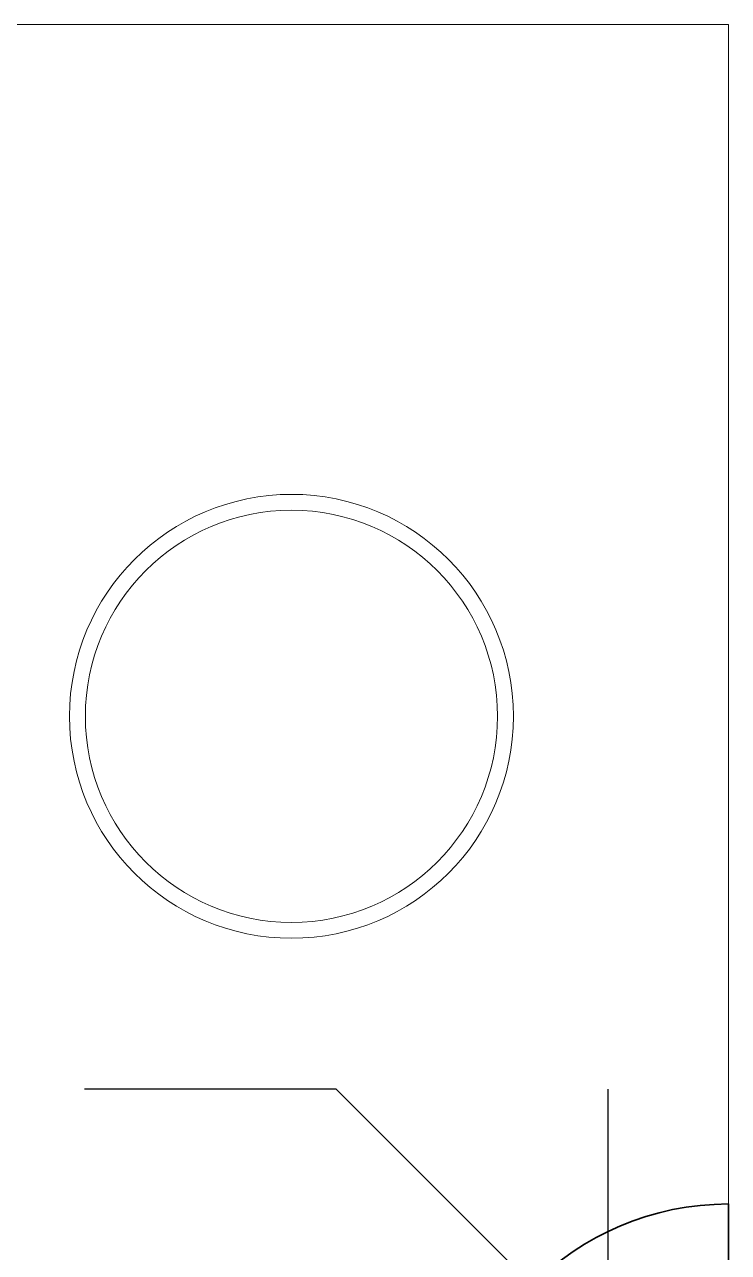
# Model space of a CAD drawing. Header units: inches. Extents: x -12418 to 57169, y -29325 to 19878.
# Drawn here: x 35506 to 35950, y -11092 to -10317 of the extents above; entities that cross this region are included whole.
import ezdxf
from ezdxf.enums import TextEntityAlignment as Align

# ---------------------------------------------------------------- set-up
doc = ezdxf.new("R2010")
doc.units = ezdxf.units.IN
doc.header["$LTSCALE"] = 25
doc.header["$MEASUREMENT"] = 0
doc.linetypes.add('DASHDOT', pattern=[25.4, 12.7, -6.35, 0, -6.35])
doc.linetypes.add('HIDDEN', pattern=[9.525, 6.35, -3.175])
doc.layers.get('0').update_dxf_attribs({"color": 8})
doc.layers.get('Defpoints').update_dxf_attribs({"color": 8})
for name, color, linetype, lineweight in [('00-Ground Floor$0$LOADING', 253, 'Continuous', 5), ('00-Ground Floor$0$Walls', 251, 'Continuous', 5), ('E-LITE-CLNG-CNDT', 6, 'DASHDOT', 35), ('E-LITE-EXIT-NUMB', 6, 'Continuous', 25), ('E-POWR-FLOR-CNDT', 6, 'HIDDEN', 25), ('E-POWR-WALL', 4, 'Continuous', 35)]:
    doc.layers.add(name, color=color, linetype=linetype, lineweight=lineweight)
doc.styles.add('DC_Simplex', font='SIMPLEX.shx', dxfattribs={"width": 0.7})

# ---------------------------------------------------------------- blocks, each defined once
blk = doc.blocks.new('00-Ground Floor$0$WM00001-P')
at = {"layer": '00-Ground Floor$0$LOADING'}
for radius in [0.14, 0.13]:
    blk.add_circle((0, 0), radius, dxfattribs=at)
blk = doc.blocks.new('00-Ground Floor')
at = {"layer": '00-Ground Floor$0$Walls'}
for p, q in [((35949.51, -10317.43, 0), (31449.51, -10317.43, 0)), ((35949.51, -13097.43, 0), (35949.51, -10317.43, 0))]:
    blk.add_line(p, q, dxfattribs=at)
at = {"layer": '00-Ground Floor$0$LOADING', "extrusion": (-2.24019e-05, -2.33432e-18, -1), "xscale": -1000, "yscale": 1000, "zscale": 1000, "rotation": 179.9999999999996}
blk.add_blockref('00-Ground Floor$0$WM00001-P', (-35673.89, -10753.76, -0.78), dxfattribs=at)
blk = doc.blocks.new('*U30')
blk.add_line((0, 1.75), (0, 3.25))
blk.add_lwpolyline([(1.75, 0, 1), (-1.75, 0)], format="xyb", close=True)
at = {"layer": 'Defpoints'}
for p, q in [((-2.4749, 2.4749), (0, 0)), ((2.4749, 2.4749), (0, 0)), ((-2.4749, 0.7582), (2.4749, 0.7582))]:
    blk.add_line(p, q, dxfattribs=at)
at = {"layer": 'E-LITE-EXIT-NUMB', "style": 'DC_Simplex', "width": 0.7, "flags": 8}
blk.add_attdef('TYPE', text='', height=2, rotation=360, dxfattribs=at).set_placement((-2.682, 5.2383), align=Align.RIGHT)
blk.add_attdef('CIRCUIT', (2.682, 5.2383), '', height=2, rotation=360, dxfattribs=at)

msp = doc.modelspace()

# ---------------------------------------------------------------- linework, layer by layer
at = {"layer": 'E-POWR-FLOR-CNDT', "elevation": 0}
msp.add_lwpolyline([(35825.76, -11112.61), (35702.02, -10988.87), (32938.51, -10988.87, -0.414214), (32863.51, -10913.87), (32863.51, -10564.91), (32739.77, -10441.17)], format="xyb", dxfattribs=at)

# ---------------------------------------------------------------- block references
at = {"layer": 'E-LITE-CLNG-CNDT'}
msp.add_blockref('00-Ground Floor', (0, 0), dxfattribs=at)
at = {"layer": 'E-POWR-WALL', "xscale": 100, "yscale": 100, "zscale": 100, "rotation": 90.00000000000001}
msp.add_blockref('*U30', (35949.51, -11236.36, 0), dxfattribs=at)

doc.saveas('drawing.dxf')
